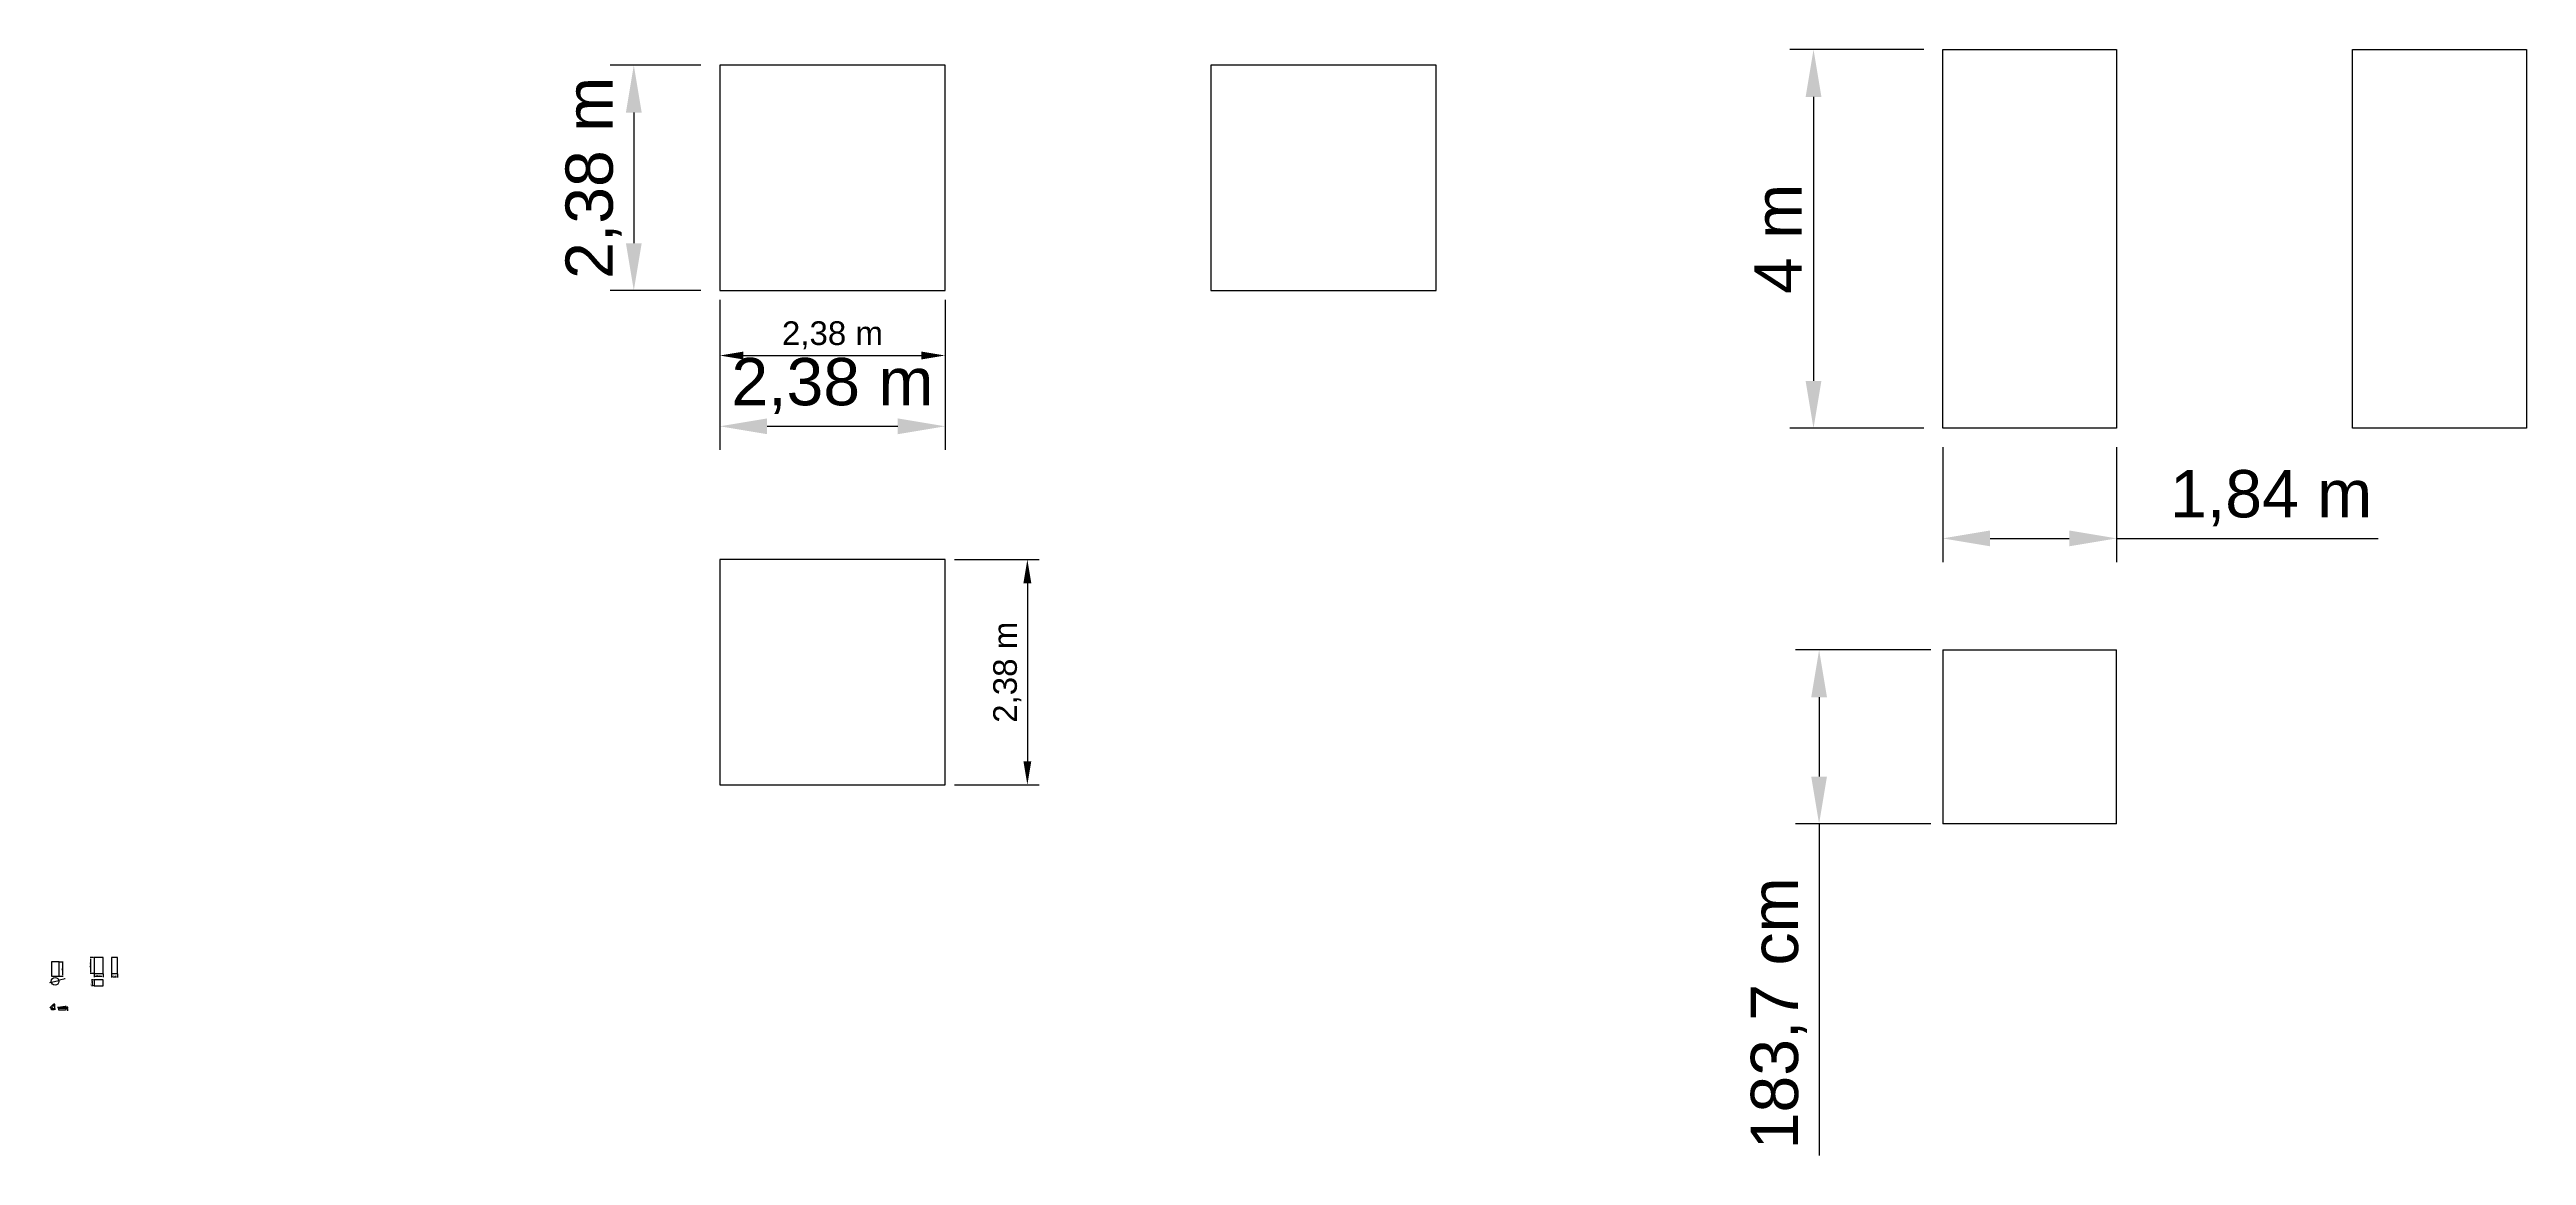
# Model space of a CAD drawing. Header units: millimetres. Extents: x 5041 to 31207, y 1996 to 13677.
import ezdxf

# ---------------------------------------------------------------- set-up
doc = ezdxf.new("R2010")
doc.units = ezdxf.units.MM
doc.layers.add('Cotas', color=253, linetype='Continuous')
doc.styles.add('Anotativo', font='arial.ttf')
doc.styles.get("Standard").update_dxf_attribs({"font": 'arial.ttf'})
doc.dimstyles.new('Ari_m', dxfattribs={"dimtxt": 2.5, "dimasz": 2.5, "dimexe": 1.25, "dimexo": 1, "dimtad": 1, "dimtxsty": 'Standard', "dimcen": 2.5, "dimadec": 0, "dimazin": 0, "dimtfac": 1, "dimtmove": 0, "dimatfit": 3, "dimfxl": 1, "dimarcsym": 0})
doc.dimstyles.new('Ari_m_cm', dxfattribs={"dimtxt": 2.5, "dimasz": 2.5, "dimexe": 1.25, "dimexo": 0.625, "dimtad": 1, "dimlfac": 0.1, "dimtxsty": 'Standard', "dimcen": 2.5, "dimadec": 0, "dimazin": 0, "dimtfac": 1, "dimtmove": 0, "dimatfit": 3, "dimfxl": 1, "dimarcsym": 0})
doc.dimstyles.new('Copia de Ari_m_m', dxfattribs={"dimtxt": 2.5, "dimasz": 2.5, "dimexe": 1.25, "dimexo": 1, "dimtad": 1, "dimlfac": 0.001, "dimtxsty": 'Standard', "dimcen": 2.5, "dimadec": 0, "dimazin": 0, "dimtfac": 1, "dimtmove": 0, "dimatfit": 3, "dimfxl": 1, "dimarcsym": 0})

# ---------------------------------------------------------------- blocks, each defined once
blk = doc.blocks.new('*D4')
at = {"layer": 'Cotas', "color": 0, "lineweight": -2, "transparency": 16777216}
for p, q in [((5506.687787248227, 3851.174300276092), (5485.481590701063, 3851.174300276092)), ((5506.687787248227, 3786.174300276092), (5485.481590701063, 3786.174300276092)), ((5491.731590701063, 3838.674300276092), (5491.731590701063, 3798.674300276092))]:
    blk.add_line(p, q, dxfattribs=at)
at = {"layer": 'Cotas', "color": 0, "transparency": 16777216}
for points in [[(5489.64825736773, 3838.674300276092), (5493.814924034396, 3838.674300276092), (5491.731590701063, 3851.174300276092)], [(5489.64825736773, 3798.674300276092), (5493.814924034396, 3798.674300276092), (5491.731590701063, 3786.174300276092)]]:
    blk.add_solid(points, dxfattribs=at)
at = {"layer": 'Defpoints', "color": 0, "transparency": 16777216}
for p in [(5491.731590701063, 3786.174300276092), (5511.687787248227, 3851.174300276092), (5511.687787248227, 3786.174300276092)]:
    blk.add_point(p, dxfattribs=at)
at = {"layer": 'Cotas', "color": 0, "transparency": 16777216, "insert": (5482.224428354542, 3818.67430027609), "char_height": 12.5, "attachment_point": 5, "rotation": 90, "style": 'Anotativo'}
blk.add_mtext('65 mm', dxfattribs=at)
blk = doc.blocks.new('*D2')
at = {"layer": 'Cotas', "color": 0, "lineweight": -2, "transparency": 16777216}
for p, q in [((5695.435260119209, 3914.25963245185), (5695.435260119209, 3875.367262995924)), ((5707.935260119209, 3881.617262995924), (5747.935260119209, 3881.617262995924)), ((5760.435260119209, 3914.25963245185), (5760.435260119209, 3875.367262995924))]:
    blk.add_line(p, q, dxfattribs=at)
at = {"layer": 'Cotas', "color": 0, "transparency": 16777216}
for points in [[(5707.935260119209, 3883.700596329257), (5707.935260119209, 3879.53392966259), (5695.435260119209, 3881.617262995924)], [(5747.935260119209, 3883.700596329257), (5747.935260119209, 3879.53392966259), (5760.435260119209, 3881.617262995924)]]:
    blk.add_solid(points, dxfattribs=at)
at = {"layer": 'Defpoints', "color": 0, "transparency": 16777216}
for p in [(5695.435260119209, 3919.25963245185), (5760.435260119209, 3919.25963245185), (5760.435260119209, 3881.617262995924)]:
    blk.add_point(p, dxfattribs=at)
at = {"layer": 'Cotas', "color": 0, "transparency": 16777216, "insert": (5727.935260119209, 3891.124425342445), "char_height": 12.5, "attachment_point": 5, "style": 'Anotativo'}
blk.add_mtext('65 mm', dxfattribs=at)
blk = doc.blocks.new('*D6')
at = {"layer": 'Cotas', "color": 0, "lineweight": -2, "transparency": 16777216}
for p, q in [((12121.44734005537, 8289.298611161688), (12120.81128922602, 8289.298611161688)), ((12120.96753922602, 8288.986111161688), (12120.96753922602, 5909.611111161686)), ((12121.44734005537, 5909.298611161686), (12120.81128922602, 5909.298611161686))]:
    blk.add_line(p, q, dxfattribs=at)
at = {"layer": 'Cotas', "color": 0, "transparency": 16777216}
for points in [[(12120.91545589268, 8288.986111161688), (12121.01962255935, 8288.986111161688), (12120.96753922602, 8289.298611161688)], [(12120.91545589268, 5909.611111161686), (12121.01962255935, 5909.611111161686), (12120.96753922602, 5909.298611161686)]]:
    blk.add_solid(points, dxfattribs=at)
at = {"layer": 'Defpoints', "color": 0, "transparency": 16777216}
for p in [(12121.57234005537, 8289.298611161688), (12120.96753922602, 5909.298611161686), (12121.57234005537, 5909.298611161686)]:
    blk.add_point(p, dxfattribs=at)
at = {"layer": 'Cotas', "color": 0, "transparency": 16777216, "insert": (12120.72975358482, 7099.298611161683), "char_height": 0.3125, "attachment_point": 5, "rotation": 90, "style": 'Anotativo'}
blk.add_mtext('2380 mm', dxfattribs=at)
blk = doc.blocks.new('*D5')
at = {"layer": 'Cotas', "color": 0, "lineweight": -2, "transparency": 16777216}
for p, q in [((17309.34812372312, 13511.58851725888), (17308.84171816395, 13511.58851725888)), ((17308.99796816395, 13511.27601725888), (17308.99796816395, 11131.90101725888)), ((17309.34812372312, 11131.58851725888), (17308.84171816395, 11131.58851725888))]:
    blk.add_line(p, q, dxfattribs=at)
at = {"layer": 'Cotas', "color": 0, "transparency": 16777216}
for points in [[(17308.94588483062, 13511.27601725888), (17309.05005149728, 13511.27601725888), (17308.99796816395, 13511.58851725888)], [(17308.94588483062, 11131.90101725888), (17309.05005149728, 11131.90101725888), (17308.99796816395, 11131.58851725888)]]:
    blk.add_solid(points, dxfattribs=at)
at = {"layer": 'Defpoints', "color": 0, "transparency": 16777216}
for p in [(17309.47312372312, 13511.58851725888), (17308.99796816395, 11131.58851725888), (17309.47312372312, 11131.58851725888)]:
    blk.add_point(p, dxfattribs=at)
at = {"layer": 'Cotas', "color": 0, "transparency": 16777216, "insert": (17308.76018252275, 12321.58851725887), "char_height": 0.3125, "attachment_point": 5, "rotation": 90, "style": 'Anotativo'}
blk.add_mtext('2380 mm', dxfattribs=at)
blk = doc.blocks.new('*D13')
at = {"layer": 'Cotas', "color": 0, "lineweight": -2, "transparency": 16777216}
for p, q in [((5144.269060183347, 4040.657429903435), (5184.245968910002, 4040.657429903435)), ((5179.245968910002, 4030.657429903435), (5179.245968910002, 3900.657429903435)), ((5144.269060183347, 3890.657429903435), (5184.245968910002, 3890.657429903435))]:
    blk.add_line(p, q, dxfattribs=at)
at = {"layer": 'Cotas', "color": 0, "transparency": 16777216}
for points in [[(5177.579302243335, 4030.657429903435), (5180.912635576669, 4030.657429903435), (5179.245968910002, 4040.657429903435)], [(5177.579302243335, 3900.657429903435), (5180.912635576669, 3900.657429903435), (5179.245968910002, 3890.657429903435)]]:
    blk.add_solid(points, dxfattribs=at)
at = {"layer": 'Defpoints', "color": 0, "transparency": 16777216}
for p in [(5141.769060183347, 4040.657429903435), (5141.769060183347, 3890.657429903435), (5179.245968910002, 3890.657429903435)]:
    blk.add_point(p, dxfattribs=at)
at = {"layer": 'Cotas', "color": 0, "transparency": 16777216, "insert": (5171.640239032786, 3965.657429903432), "char_height": 10, "attachment_point": 5, "rotation": 90}
blk.add_mtext('15 cm', dxfattribs=at)
blk = doc.blocks.new('*D14')
at = {"layer": 'Cotas', "color": 0, "lineweight": -2, "transparency": 16777216}
for p, q in [((5050.705376071504, 3823.300855137119), (5040.982387118328, 3820.963445071169)), ((5060.428365024681, 3825.63826520307), (5138.212276650094, 3844.337545730672)), ((5207.503140120854, 3860.995094405766), (5147.935265603271, 3846.674955796622))]:
    blk.add_line(p, q, dxfattribs=at)
at = {"layer": 'Cotas', "color": 0, "transparency": 16777216}
for points in [[(5050.31580772718, 3824.921353295982), (5051.09494441583, 3821.680356978257), (5060.428365024681, 3825.63826520307)], [(5147.545697258946, 3848.295453955485), (5148.324833947596, 3845.05445763776), (5138.212276650094, 3844.337545730672)]]:
    blk.add_solid(points, dxfattribs=at)
at = {"layer": 'Defpoints', "color": 0, "transparency": 16777216}
for p in [(5060.428365024681, 3825.63826520307), (5138.212276650094, 3844.337545730672)]:
    blk.add_point(p, dxfattribs=at)
at = {"layer": 'Cotas', "color": 0, "transparency": 16777216, "insert": (5183.942448877052, 3863.441155776106), "char_height": 10, "attachment_point": 5, "rotation": 13.517421044578937}
blk.add_mtext('∅8 cm', dxfattribs=at)
blk = doc.blocks.new('*D18')
at = {"layer": 'Cotas', "color": 0, "lineweight": -2, "transparency": 16777216}
for p, q in [((14601.57234005538, 8289.298611161688), (15495.56226035349, 8289.298611161688)), ((15370.56226035349, 8039.298611161688), (15370.56226035349, 6159.298611161687)), ((14601.57234005538, 5909.298611161686), (15495.56226035349, 5909.298611161686))]:
    blk.add_line(p, q, dxfattribs=at)
at = {"layer": 'Cotas', "color": 0, "transparency": 16777216}
for points in [[(15328.89559368682, 8039.298611161688), (15412.22892702015, 8039.298611161688), (15370.56226035349, 8289.298611161688)], [(15328.89559368682, 6159.298611161687), (15412.22892702015, 6159.298611161687), (15370.56226035349, 5909.298611161686)]]:
    blk.add_solid(points, dxfattribs=at)
at = {"layer": 'Defpoints', "color": 0, "transparency": 16777216}
for p in [(14501.57234005538, 8289.298611161688), (14501.57234005538, 5909.298611161686), (15370.56226035349, 5909.298611161686)]:
    blk.add_point(p, dxfattribs=at)
at = {"layer": 'Cotas', "color": 0, "transparency": 16777216, "insert": (15157.82351546945, 7099.298611161682), "char_height": 250, "attachment_point": 5, "rotation": 90}
blk.add_mtext('2,38 m', dxfattribs=at)
blk = doc.blocks.new('*D19')
at = {"layer": 'Cotas', "color": 0, "lineweight": -2, "transparency": 16777216}
for p, q in [((12121.57234005537, 11031.58851725888), (12121.57234005537, 10320.11349014363)), ((14501.57234005537, 11031.58851725888), (14501.57234005537, 10320.11349014363)), ((12371.57234005537, 10445.11349014363), (14251.57234005537, 10445.11349014363))]:
    blk.add_line(p, q, dxfattribs=at)
at = {"layer": 'Cotas', "color": 0, "transparency": 16777216}
for points in [[(12371.57234005537, 10486.7801568103), (12371.57234005537, 10403.44682347696), (12121.57234005537, 10445.11349014363)], [(14251.57234005537, 10486.7801568103), (14251.57234005537, 10403.44682347696), (14501.57234005537, 10445.11349014363)]]:
    blk.add_solid(points, dxfattribs=at)
at = {"layer": 'Defpoints', "color": 0, "transparency": 16777216}
for p in [(12121.57234005537, 11131.58851725888), (14501.57234005537, 11131.58851725888), (14501.57234005537, 10445.11349014363)]:
    blk.add_point(p, dxfattribs=at)
at = {"layer": 'Cotas', "color": 0, "transparency": 16777216, "insert": (13311.57234005537, 10657.85223502767), "char_height": 250, "attachment_point": 5}
blk.add_mtext('2,38 m', dxfattribs=at)
blk = doc.blocks.new('*D22')
at = {"layer": 'Cotas', "color": 0, "lineweight": -2, "transparency": 16777216}
for p, q in [((5506.687787248227, 4085.259632451852), (5468.598069594374, 4085.259632451852)), ((5474.848069594374, 4072.759632451852), (5474.848069594374, 3931.759632451852)), ((5506.687787248227, 3919.259632451852), (5468.598069594374, 3919.259632451852))]:
    blk.add_line(p, q, dxfattribs=at)
at = {"layer": 'Cotas', "color": 0, "transparency": 16777216}
for points in [[(5472.764736261041, 4072.759632451852), (5476.931402927707, 4072.759632451852), (5474.848069594374, 4085.259632451852)], [(5472.764736261041, 3931.759632451852), (5476.931402927707, 3931.759632451852), (5474.848069594374, 3919.259632451852)]]:
    blk.add_solid(points, dxfattribs=at)
at = {"layer": 'Defpoints', "color": 0, "transparency": 16777216}
for p in [(5511.687787248227, 4085.259632451852), (5474.848069594374, 3919.259632451852), (5511.687787248227, 3919.259632451852)]:
    blk.add_point(p, dxfattribs=at)
at = {"layer": 'Cotas', "color": 0, "transparency": 16777216, "insert": (5465.340907247853, 4002.259632451849), "char_height": 12.5, "attachment_point": 5, "rotation": 90}
blk.add_mtext('166 mm', dxfattribs=at)
blk = doc.blocks.new('*D23')
at = {"layer": 'Cotas', "color": 0, "lineweight": -2, "transparency": 16777216}
for p, q in [((5511.687787248226, 3914.25963245185), (5511.687787248226, 3879.20858325169)), ((5594.187787248226, 3885.45858325169), (5524.187787248226, 3885.45858325169)), ((5606.687787248226, 3914.25963245185), (5606.687787248226, 3879.20858325169))]:
    blk.add_line(p, q, dxfattribs=at)
at = {"layer": 'Cotas', "color": 0, "transparency": 16777216}
for points in [[(5524.187787248226, 3887.541916585023), (5524.187787248226, 3883.375249918356), (5511.687787248226, 3885.45858325169)], [(5594.187787248226, 3887.541916585023), (5594.187787248226, 3883.375249918356), (5606.687787248226, 3885.45858325169)]]:
    blk.add_solid(points, dxfattribs=at)
at = {"layer": 'Defpoints', "color": 0, "transparency": 16777216}
for p in [(5511.687787248226, 3919.25963245185), (5511.687787248226, 3885.45858325169), (5606.687787248226, 3919.25963245185)]:
    blk.add_point(p, dxfattribs=at)
at = {"layer": 'Cotas', "color": 0, "transparency": 16777216, "insert": (5559.187787248226, 3894.965745598211), "char_height": 12.5, "attachment_point": 5}
blk.add_mtext('95 mm', dxfattribs=at)
blk = doc.blocks.new('*D35')
at = {"layer": 'Cotas', "color": 0, "lineweight": -2, "transparency": 16777216}
for p, q in [((5055.603880217429, 3550.359194097247), (5045.712355632279, 3560.250718682397)), ((5083.944588679314, 3594.947417823498), (5051.015656491179, 3562.018485635363)), ((5095.603880217429, 3590.359194097247), (5085.712355632279, 3600.250718682397))]:
    blk.add_line(p, q, dxfattribs=at)
at = {"layer": 'Cotas', "color": 0, "transparency": 16777216}
for points in [[(5050.42640084019, 3562.607741286351), (5051.604912142167, 3561.429229984374), (5047.480122585246, 3558.482951729431)], [(5083.355333028325, 3595.536673474487), (5084.533844330303, 3594.358162172509), (5087.480122585246, 3598.482951729431)]]:
    blk.add_solid(points, dxfattribs=at)
at = {"layer": 'Defpoints', "color": 0, "transparency": 16777216}
for p in [(5047.480122585246, 3558.482951729431), (5056.487763693913, 3549.475310620764), (5096.487763693912, 3589.475310620765)]:
    blk.add_point(p, dxfattribs=at)
at = {"layer": 'Cotas', "color": 0, "transparency": 16777216, "insert": (5064.471542402674, 3581.491531912003), "char_height": 5, "attachment_point": 5, "rotation": 45}
blk.add_mtext('5,66 cm', dxfattribs=at)
blk = doc.blocks.new('*D36')
at = {"layer": 'Cotas', "color": 0, "lineweight": -2, "transparency": 16777216}
for p, q in [((5133.838596196735, 3551.694623256038), (5132.197075391648, 3564.82678969673)), ((5137.46855161169, 3562.966268677892), (5207.545772844553, 3571.725921332)), ((5213.838596196735, 3561.694623256038), (5212.197075391648, 3574.82678969673))]:
    blk.add_line(p, q, dxfattribs=at)
at = {"layer": 'Cotas', "color": 0, "transparency": 16777216}
for points in [[(5137.365189332865, 3563.793166908487), (5137.571913890514, 3562.139370447298), (5132.507162228121, 3562.346095004946)], [(5207.442410565728, 3572.552819562595), (5207.649135123377, 3570.899023101405), (5212.507162228121, 3572.346095004946)]]:
    blk.add_solid(points, dxfattribs=at)
at = {"layer": 'Defpoints', "color": 0, "transparency": 16777216}
for p in [(5133.993639614971, 3550.454275910146), (5212.507162228121, 3572.346095004946), (5213.993639614971, 3560.454275910145)]:
    blk.add_point(p, dxfattribs=at)
at = {"layer": 'Cotas', "color": 0, "transparency": 16777216, "insert": (5171.979422352951, 3571.568014006311), "char_height": 5, "attachment_point": 5, "rotation": 7.1250163489018}
blk.add_mtext('8,06 cm', dxfattribs=at)
blk = doc.blocks.new('*D37')
at = {"layer": 'Cotas', "color": 0, "lineweight": -2, "transparency": 16777216}
for p, q in [((5215.243639614973, 3560.454275910148), (5233.627513840451, 3560.454275910148)), ((5215.243639614973, 3550.454275910148), (5233.627513840451, 3550.454275910148)), ((5231.127513840451, 3565.454275910148), (5231.127513840451, 3570.454275910148)), ((5231.127513840451, 3560.454275910148), (5231.127513840451, 3550.454275910148)), ((5231.127513840451, 3545.454275910148), (5231.127513840451, 3524.02862788832))]:
    blk.add_line(p, q, dxfattribs=at)
at = {"layer": 'Cotas', "color": 0, "transparency": 16777216}
for points in [[(5230.294180507118, 3565.454275910148), (5231.960847173784, 3565.454275910148), (5231.127513840451, 3560.454275910148)], [(5230.294180507118, 3545.454275910148), (5231.960847173784, 3545.454275910148), (5231.127513840451, 3550.454275910148)]]:
    blk.add_solid(points, dxfattribs=at)
at = {"layer": 'Defpoints', "color": 0, "transparency": 16777216}
for p in [(5213.993639614973, 3560.454275910148), (5213.993639614973, 3550.454275910148), (5231.127513840451, 3550.454275910148)]:
    blk.add_point(p, dxfattribs=at)
at = {"layer": 'Cotas', "color": 0, "transparency": 16777216, "insert": (5227.326354222442, 3532.241451899231), "char_height": 5, "attachment_point": 5, "rotation": 90}
blk.add_mtext('1 cm', dxfattribs=at)
blk = doc.blocks.new('*D38')
at = {"layer": 'Cotas', "color": 0, "lineweight": -2, "transparency": 16777216}
for p, q in [((5133.993639614971, 3549.204275910146), (5133.993639614971, 3531.222899759316)), ((5138.993639614971, 3533.722899759316), (5208.993639614971, 3533.722899759316)), ((5213.993639614971, 3549.204275910146), (5213.993639614971, 3531.222899759316))]:
    blk.add_line(p, q, dxfattribs=at)
at = {"layer": 'Cotas', "color": 0, "transparency": 16777216}
for points in [[(5138.993639614971, 3534.556233092649), (5138.993639614971, 3532.889566425982), (5133.993639614971, 3533.722899759316)], [(5208.993639614971, 3534.556233092649), (5208.993639614971, 3532.889566425982), (5213.993639614971, 3533.722899759316)]]:
    blk.add_solid(points, dxfattribs=at)
at = {"layer": 'Defpoints', "color": 0, "transparency": 16777216}
for p in [(5133.993639614971, 3550.454275910146), (5213.993639614971, 3550.454275910146), (5213.993639614971, 3533.722899759316)]:
    blk.add_point(p, dxfattribs=at)
at = {"layer": 'Cotas', "color": 0, "transparency": 16777216, "insert": (5173.993639614971, 3537.525764697924), "char_height": 5, "attachment_point": 5}
blk.add_mtext('8 cm', dxfattribs=at)
blk = doc.blocks.new('*D39')
at = {"layer": 'Cotas', "color": 0, "lineweight": -2, "transparency": 16777216}
for p, q in [((12121.57234005537, 10931.58851725888), (12121.57234005537, 9447.200706534957)), ((14501.57234005537, 10931.58851725888), (14501.57234005537, 9447.200706534957)), ((12621.57234005537, 9697.200706534957), (14001.57234005537, 9697.200706534957))]:
    blk.add_line(p, q, dxfattribs=at)
at = {"layer": 'Cotas', "color": 0, "transparency": 16777216}
for points in [[(12621.57234005537, 9780.534039868291), (12621.57234005537, 9613.867373201623), (12121.57234005537, 9697.200706534957)], [(14001.57234005537, 9780.534039868291), (14001.57234005537, 9613.867373201623), (14501.57234005537, 9697.200706534957)]]:
    blk.add_solid(points, dxfattribs=at)
at = {"layer": 'Defpoints', "color": 0, "transparency": 16777216}
for p in [(12121.57234005537, 11131.58851725888), (14501.57234005537, 11131.58851725888), (14501.57234005537, 9697.200706534957)]:
    blk.add_point(p, dxfattribs=at)
at = {"layer": 'Cotas', "color": 0, "transparency": 16777216, "insert": (13311.57234005537, 10122.67819630303), "char_height": 500, "attachment_point": 5}
blk.add_mtext('2,38 m', dxfattribs=at)
blk = doc.blocks.new('*D40')
at = {"layer": 'Cotas', "color": 0, "lineweight": -2, "transparency": 16777216}
for p, q in [((11921.57234005537, 13511.58851725888), (10963.31110810102, 13511.58851725888)), ((11213.31110810102, 13011.58851725888), (11213.31110810102, 11631.58851725888)), ((11921.57234005537, 11131.58851725888), (10963.31110810102, 11131.58851725888))]:
    blk.add_line(p, q, dxfattribs=at)
at = {"layer": 'Cotas', "color": 0, "transparency": 16777216}
for points in [[(11129.97777476769, 13011.58851725888), (11296.64444143436, 13011.58851725888), (11213.31110810102, 13511.58851725888)], [(11129.97777476769, 11631.58851725888), (11296.64444143436, 11631.58851725888), (11213.31110810102, 11131.58851725888)]]:
    blk.add_solid(points, dxfattribs=at)
at = {"layer": 'Defpoints', "color": 0, "transparency": 16777216}
for p in [(12121.57234005537, 13511.58851725888), (11213.31110810102, 11131.58851725888), (12121.57234005537, 11131.58851725888)]:
    blk.add_point(p, dxfattribs=at)
at = {"layer": 'Cotas', "color": 0, "transparency": 16777216, "insert": (10787.83361833295, 12321.58851725888), "char_height": 500, "attachment_point": 5, "rotation": 90}
blk.add_mtext('2,38 m', dxfattribs=at)
blk = doc.blocks.new('*D41')
at = {"layer": 'Cotas', "color": 0, "lineweight": -2, "transparency": 16777216}
for p, q in [((25040.67259645798, 9476.734311646964), (25040.67259645798, 8263.56692530145)), ((26877.67259645798, 9476.734311646964), (26877.67259645798, 8263.56692530145)), ((25540.67259645798, 8513.56692530145), (26377.67259645798, 8513.56692530145)), ((26877.67259645798, 8513.56692530145), (29641.99728950027, 8513.56692530145))]:
    blk.add_line(p, q, dxfattribs=at)
at = {"layer": 'Cotas', "color": 0, "transparency": 16777216}
for points in [[(25540.67259645798, 8596.900258634783), (25540.67259645798, 8430.233591968115), (25040.67259645798, 8513.56692530145)], [(26377.67259645798, 8596.900258634783), (26377.67259645798, 8430.233591968115), (26877.67259645798, 8513.56692530145)]]:
    blk.add_solid(points, dxfattribs=at)
at = {"layer": 'Defpoints', "color": 0, "transparency": 16777216}
for p in [(25040.67259645798, 9676.734311646964), (26877.67259645798, 9676.734311646964), (26877.67259645798, 8513.56692530145)]:
    blk.add_point(p, dxfattribs=at)
at = {"layer": 'Cotas', "color": 0, "transparency": 16777216, "insert": (28509.83494297913, 8939.044415069526), "char_height": 500, "attachment_point": 5}
blk.add_mtext('1,84 m', dxfattribs=at)
blk = doc.blocks.new('*D42')
at = {"layer": 'Cotas', "color": 0, "lineweight": -2, "transparency": 16777216}
for p, q in [((24840.672596458, 13676.73431164697), (23425.34830958051, 13676.73431164697)), ((23675.34830958051, 13176.73431164697), (23675.34830958051, 10176.73431164697)), ((24840.672596458, 9676.734311646967), (23425.34830958051, 9676.734311646967))]:
    blk.add_line(p, q, dxfattribs=at)
at = {"layer": 'Cotas', "color": 0, "transparency": 16777216}
for points in [[(23592.01497624718, 13176.73431164697), (23758.68164291385, 13176.73431164697), (23675.34830958051, 13676.73431164697)], [(23592.01497624718, 10176.73431164697), (23758.68164291385, 10176.73431164697), (23675.34830958051, 9676.734311646967)]]:
    blk.add_solid(points, dxfattribs=at)
at = {"layer": 'Defpoints', "color": 0, "transparency": 16777216}
for p in [(25040.672596458, 13676.73431164697), (23675.34830958051, 9676.734311646967), (25040.672596458, 9676.734311646967)]:
    blk.add_point(p, dxfattribs=at)
at = {"layer": 'Cotas', "color": 0, "transparency": 16777216, "insert": (23300.17777752049, 11676.73431164696), "char_height": 500, "attachment_point": 5, "rotation": 90}
blk.add_mtext('4 m', dxfattribs=at)
blk = doc.blocks.new('*D43')
at = {"layer": 'Cotas', "color": 0, "lineweight": -2, "transparency": 16777216}
for p, q in [((24915.672596458, 7335.024116850855), (23484.41011079704, 7335.024116850855)), ((23734.41011079704, 6835.024116850855), (23734.41011079704, 5998.024116850853)), ((24915.672596458, 5498.024116850853), (23484.41011079704, 5498.024116850853)), ((23734.41011079704, 5498.024116850853), (23734.41011079704, 1995.977732130525))]:
    blk.add_line(p, q, dxfattribs=at)
at = {"layer": 'Cotas', "color": 0, "transparency": 16777216}
for points in [[(23651.07677746371, 6835.024116850855), (23817.74344413037, 6835.024116850855), (23734.41011079704, 7335.024116850855)], [(23651.07677746371, 5998.024116850853), (23817.74344413037, 5998.024116850853), (23734.41011079704, 5498.024116850853)]]:
    blk.add_solid(points, dxfattribs=at)
at = {"layer": 'Defpoints', "color": 0, "transparency": 16777216}
for p in [(25040.672596458, 7335.024116850855), (23734.41011079704, 5498.024116850853), (25040.672596458, 5498.024116850853)]:
    blk.add_point(p, dxfattribs=at)
at = {"layer": 'Cotas', "color": 0, "transparency": 16777216, "insert": (23308.93262102896, 3497.000924490681), "char_height": 500, "attachment_point": 5, "rotation": 90}
blk.add_mtext('183,7 cm', dxfattribs=at)
blk = doc.blocks.new('*D45')
at = {"layer": 'Cotas', "color": 0, "lineweight": -2, "transparency": 16777216}
for p, q in [((5056.487763693913, 3548.225310620765), (5056.487763693913, 3534.641255342201)), ((5061.487763693913, 3537.141255342201), (5091.487763693913, 3537.141255342201)), ((5096.487763693913, 3548.225310620765), (5096.487763693913, 3534.641255342201))]:
    blk.add_line(p, q, dxfattribs=at)
at = {"layer": 'Cotas', "color": 0, "transparency": 16777216}
for points in [[(5061.487763693913, 3537.974588675535), (5061.487763693913, 3536.307922008868), (5056.487763693913, 3537.141255342201)], [(5091.487763693913, 3537.974588675535), (5091.487763693913, 3536.307922008868), (5096.487763693913, 3537.141255342201)]]:
    blk.add_solid(points, dxfattribs=at)
at = {"layer": 'Defpoints', "color": 0, "transparency": 16777216}
for p in [(5056.487763693913, 3549.475310620765), (5096.487763693913, 3549.475310620765), (5096.487763693913, 3537.141255342201)]:
    blk.add_point(p, dxfattribs=at)
at = {"layer": 'Cotas', "color": 0, "transparency": 16777216, "insert": (5076.487763693913, 3540.932183036608), "char_height": 5, "attachment_point": 5}
blk.add_mtext('4 cm', dxfattribs=at)

msp = doc.modelspace()

# ---------------------------------------------------------------- linework, layer by layer
for p, q in [((25040.67259645798, 9676.734311646964), (25040.67259645798, 13676.73431164696)), ((25040.67259645798, 13676.73431164696), (26877.67259645798, 13676.73431164696)), ((26877.67259645798, 13676.73431164696), (26877.67259645798, 9676.734311646964)), ((29369.8714071877, 9676.734311646964), (29369.8714071877, 13676.73431164696)), ((29369.8714071877, 13676.73431164696), (31206.8714071877, 13676.73431164696)), ((31206.8714071877, 13676.73431164696), (31206.8714071877, 9676.734311646964)), ((26877.67259645798, 9676.734311646964), (25040.67259645798, 9676.734311646964)), ((31206.8714071877, 9676.734311646964), (29369.8714071877, 9676.734311646964)), ((25040.67259645798, 7335.024116850851), (26877.67259645798, 7335.024116850851)), ((25040.67259645798, 7335.024116850851), (25040.67259645798, 5498.024116850851)), ((26877.67259645798, 5498.024116850851), (26877.67259645798, 7335.024116850851)), ((26877.67259645798, 5498.024116850851), (25040.67259645798, 5498.024116850851)), ((5096.487763693913, 3589.475310620765), (5056.487763693913, 3549.475310620765)), ((5056.487763693913, 3549.475310620765), (5096.487763693913, 3549.475310620765)), ((5096.487763693913, 3549.475310620765), (5096.487763693913, 3589.475310620765)), ((5213.993639614971, 3560.454275910146), (5133.993639614971, 3550.454275910146)), ((5133.993639614971, 3550.454275910146), (5213.993639614971, 3550.454275910146)), ((5213.993639614971, 3550.454275910146), (5213.993639614971, 3560.454275910146))]:
    msp.add_line(p, q)
for points in [[(12121.57234005537, 11131.58851725888), (14501.57234005537, 11131.58851725888), (14501.57234005537, 13511.58851725888), (12121.57234005537, 13511.58851725888)], [(17309.47312372311, 11131.58851725888), (19689.47312372311, 11131.58851725888), (19689.47312372311, 13511.58851725888), (17309.47312372311, 13511.58851725888)], [(12121.57234005537, 5909.298611161685), (14501.57234005537, 5909.298611161685), (14501.57234005537, 8289.298611161685), (12121.57234005537, 8289.298611161685)], [(5061.769060183346, 3890.657429903433), (5141.769060183346, 3890.657429903433), (5141.769060183346, 4040.657429903433), (5061.769060183346, 4040.657429903433)], [(5511.687787248226, 3919.25963245185), (5606.687787248226, 3919.25963245185), (5606.687787248226, 4085.25963245185), (5511.687787248226, 4085.25963245185)], [(5695.435260119209, 3919.25963245185), (5760.435260119209, 3919.25963245185), (5760.435260119209, 4085.25963245185), (5695.435260119209, 4085.25963245185)], [(5511.687787248226, 3786.17430027609), (5606.687787248226, 3786.17430027609), (5606.687787248226, 3851.17430027609), (5511.687787248226, 3851.17430027609)]]:
    msp.add_lwpolyline(points, close=True)
msp.add_circle((5099.320320837389, 3834.987905466871), 40)

# ---------------------------------------------------------------- dimensions: what is measured, and where the dimension line sits
at = {"layer": 'Cotas'}
for base, p1, p2, dimstyle, override, picture, middle in [((23675.34830958051, 9676.734311646967), (25040.67259645798, 13676.73431164696), (25040.67259645798, 9676.734311646964), 'Copia de Ari_m_m', {"dimpost": ' m'}, '*D42', (23300.17777752049, 11676.73431164696)), ((11213.31110810102, 11131.58851725888), (12121.57234005537, 13511.58851725888), (12121.57234005537, 11131.58851725888), 'Copia de Ari_m_m', {"dimpost": ' m'}, '*D40', (10787.83361833295, 12321.58851725888)), ((17308.99796816395, 11131.58851725888), (17309.47312372311, 13511.58851725888), (17309.47312372311, 11131.58851725888), 'Ari_m', {"dimpost": ' mm', "dimtxsty": 'Anotativo'}, '*D5', (17308.76018252275, 12321.58851725887)), ((12120.96753922602, 5909.298611161686), (12121.57234005537, 8289.298611161685), (12121.57234005537, 5909.298611161685), 'Ari_m', {"dimpost": ' mm', "dimtxsty": 'Anotativo'}, '*D6', (12120.72975358482, 7099.298611161683)), ((15370.56226035349, 5909.298611161686), (14501.57234005537, 8289.298611161685), (14501.57234005537, 5909.298611161685), 'Copia de Ari_m_m', {"dimpost": ' m'}, '*D18', (15157.82351546945, 7099.298611161682)), ((23734.41011079704, 5498.024116850853), (25040.67259645798, 7335.024116850851), (25040.67259645798, 5498.024116850851), 'Ari_m_cm', {"dimpost": ' cm'}, '*D43', (23308.93262102896, 3497.000924490681)), ((5179.245968910002, 3890.657429903435), (5141.769060183346, 4040.657429903433), (5141.769060183346, 3890.657429903433), 'Ari_m_cm', {"dimpost": ' cm'}, '*D13', (5171.640239032786, 3965.657429903432)), ((5474.848069594374, 3919.259632451852), (5511.687787248226, 4085.25963245185), (5511.687787248226, 3919.25963245185), 'Ari_m', {"dimpost": ' mm'}, '*D22', (5465.340907247853, 4002.259632451849)), ((5491.731590701063, 3786.174300276092), (5511.687787248226, 3851.17430027609), (5511.687787248226, 3786.17430027609), 'Ari_m', {"dimpost": ' mm', "dimtxsty": 'Anotativo'}, '*D4', (5482.224428354542, 3818.67430027609)), ((5231.127513840451, 3550.454275910148), (5213.993639614971, 3560.454275910146), (5213.993639614971, 3550.454275910146), 'Ari_m_cm', {"dimpost": ' cm'}, '*D37', (5227.326354222442, 3532.241451899231))]:
    dim = msp.add_linear_dim(base=base, p1=p1, p2=p2, angle=90, dimstyle=dimstyle, override=override, dxfattribs=at)
    dim.commit()
    dim.dimension.update_dxf_attribs({"geometry": picture, "text_midpoint": middle})
for base, p1, p2, dimstyle, override, picture, middle in [((14501.57234005537, 10445.11349014363), (12121.57234005537, 11131.58851725888), (14501.57234005537, 11131.58851725888), 'Copia de Ari_m_m', {"dimpost": ' m'}, '*D19', (13311.57234005537, 10657.85223502767)), ((14501.57234005537, 9697.200706534957), (12121.57234005537, 11131.58851725888), (14501.57234005537, 11131.58851725888), 'Copia de Ari_m_m', {"dimpost": ' m'}, '*D39', (13311.57234005537, 10122.67819630303)), ((26877.67259645798, 8513.56692530145), (25040.67259645798, 9676.734311646964), (26877.67259645798, 9676.734311646964), 'Copia de Ari_m_m', {"dimpost": ' m'}, '*D41', (28509.83494297913, 8939.044415069526)), ((5511.687787248226, 3885.45858325169), (5606.687787248226, 3919.25963245185), (5511.687787248226, 3919.25963245185), 'Ari_m', {"dimpost": ' mm'}, '*D23', (5559.187787248226, 3894.965745598211)), ((5760.435260119209, 3881.617262995924), (5695.435260119209, 3919.25963245185), (5760.435260119209, 3919.25963245185), 'Ari_m', {"dimpost": ' mm', "dimtxsty": 'Anotativo'}, '*D2', (5727.935260119209, 3891.124425342445)), ((5096.487763693913, 3537.141255342201), (5056.487763693913, 3549.475310620765), (5096.487763693913, 3549.475310620765), 'Ari_m_cm', {"dimpost": ' cm'}, '*D45', (5076.487763693913, 3540.932183036608)), ((5213.993639614971, 3533.722899759316), (5133.993639614971, 3550.454275910146), (5213.993639614971, 3550.454275910146), 'Ari_m_cm', {"dimpost": ' cm'}, '*D38', (5173.993639614971, 3537.525764697924))]:
    dim = msp.add_linear_dim(base=base, p1=p1, p2=p2, dimstyle=dimstyle, override=override, dxfattribs=at)
    dim.commit()
    dim.dimension.update_dxf_attribs({"geometry": picture, "text_midpoint": middle})
dim = msp.add_diameter_dim_2p(p1=(5060.428365024681, 3825.63826520307), p2=(5138.212276650094, 3844.337545730672), dimstyle='Ari_m_cm', override={"dimpost": ' cm'}, dxfattribs=at)
dim.commit()
dim.dimension.update_dxf_attribs({"geometry": '*D14', "text_midpoint": (5185.785590784445, 3855.774187679331), "dimtype": 163})
for p1, p2, distance, picture, middle in [((5096.487763693913, 3589.475310620765), (5056.487763693913, 3549.475310620765), -12.738728220865372, '*D35', (5064.471542402674, 3581.491531912003)), ((5133.993639614971, 3550.454275910146), (5213.993639614971, 3560.454275910146), 11.98436382980213, '*D36', (5171.979422352951, 3571.568014006311))]:
    dim = msp.add_aligned_dim(p1=p1, p2=p2, distance=distance, dimstyle='Ari_m_cm', override={"dimpost": ' cm'}, dxfattribs=at)
    dim.commit()
    dim.dimension.update_dxf_attribs({"geometry": picture, "text_midpoint": middle})

doc.saveas('drawing.dxf')
